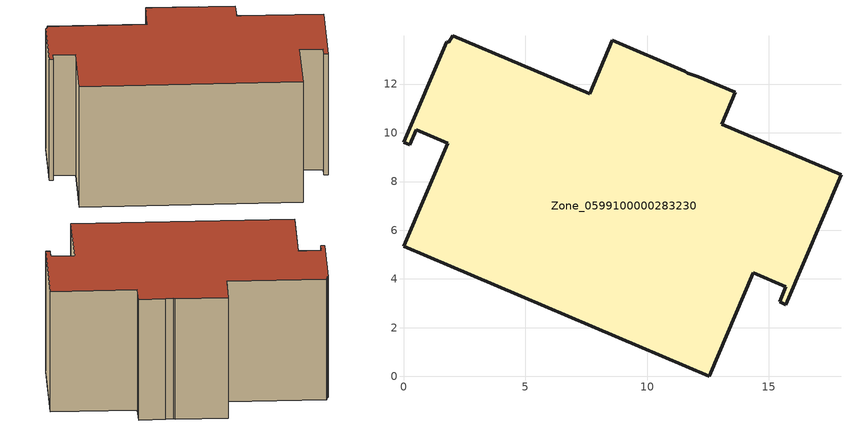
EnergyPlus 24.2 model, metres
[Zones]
Zone_0599100000283230
 floor ground (C_G): 12.09,12.3 13.61,11.66 13.06,10.35 17.96,8.27 15.69,2.95 15.44,3.06 15.7,3.68 14.36,4.25 12.56,0 0,5.34 1.81,9.58 0.52,10.13 0.26,9.51 0.02,9.61 1.78,13.74 1.86,13.72 2.02,13.99 7.64,11.6 8.58,13.8 11.55,12.54 11.67,12.44 z0
 wall outside (C_F): 14.36,4.25 15.7,3.68 15.44,3.06 15.69,2.95 17.96,8.27 13.06,10.35 13.61,11.66 12.09,12.3 11.67,12.44 11.55,12.54 8.58,13.8 7.64,11.6 2.02,13.99 1.86,13.72 1.78,13.74 0.02,9.61 0.26,9.51 0.52,10.13 1.81,9.58 0,5.34 12.56,0 14.36,4.25 z0:8.09
 roof outside (C_R): 13.61,11.66 12.09,12.3 11.67,12.44 11.55,12.54 8.58,13.8 7.64,11.6 2.02,13.99 1.86,13.72 1.78,13.74 0.02,9.61 0.26,9.51 0.52,10.13 1.81,9.58 0,5.34 12.56,0 14.36,4.25 15.7,3.68 15.44,3.06 15.69,2.95 17.96,8.27 13.06,10.35 z8.09
[BUILDING]
Pand.0599100000283230: North Axis=0; Terrain=City; Loads Convergence Tolerance Value=0.04; Temperature Convergence Tolerance Value=0.4; Solar Distribution=FullExterior; Maximum Number of Warmup Days=25; Minimum Number of Warmup Days=1
[Site:Location]
Rotterdam.The.Hague.AP_ZH_NLD Design_Conditions: Latitude=51.96; Longitude=4.45; Time Zone=1; Elevation=-4.5
[SITE:GROUNDTEMPERATURE:BUILDINGSURFACE]
18, 18, 18, 18, 18, 18, 18, 18, 18, 18, 18, 18
[MATERIAL] Thermal Absorptance=0.9; Solar Absorptance=0.7; Visible Absorptance=0.7
Name | Roughness | Thickness | Conductivity | Density | Specific Heat
G.D.1965 | MediumSmooth | 0.15 | 1 | 540 | 1210
F.D.1965 | Rough | 0.3 | 0.857143 | 1920 | 840
R.D.1965 | MediumRough | 0.2 | 0.08 | 1500 | 1000
[CONSTRUCTION]
C_G: G.D.1965
C_F: F.D.1965
C_R: R.D.1965
[ZONE]
Zone_0599100000283230: Type=1; Multiplier=1; Ceiling Height=Autocalculate; Volume=Autocalculate; Floor Area=autocalculate; Part of Total Floor Area=Yes
[ZONEINFILTRATION:DESIGNFLOWRATE]
Infil_Zone_0599100000283230: Zone or ZoneList or Space or SpaceList=Zone_0599100000283230; Schedule=AlwaysOn; Design Flow Rate Calculation Method=Flow/Area; Flow Rate per Floor Area=0.0042; Constant Term Coefficient=1; Temperature Term Coefficient=0; Velocity Term Coefficient=0; Velocity Squared Term Coefficient=0
[HVACTEMPLATE:ZONE:IDEALLOADSAIRSYSTEM]
Zone_0599100000283230: Maximum Heating Supply Air Temperature=50; Minimum Cooling Supply Air Temperature=13; Maximum Heating Supply Air Humidity Ratio=0.0156; Minimum Cooling Supply Air Humidity Ratio=0.0077; Heating Limit=NoLimit; Cooling Limit=NoLimit; Dehumidification Control Type=ConstantSensibleHeatRatio; Cooling Sensible Heat Ratio=0.7; Dehumidification Setpoint=60; Humidification Control Type=None; Humidification Setpoint=30; Outdoor Air Method=None; Outdoor Air Flow Rate per Person=0.00944; Outdoor Air Flow Rate per Zone Floor Area=0; Outdoor Air Flow Rate per Zone=0; Demand Controlled Ventilation Type=None; Outdoor Air Economizer Type=NoEconomizer; Heat Recovery Type=None; Sensible Heat Recovery Effectiveness=0.7; Latent Heat Recovery Effectiveness=0.65
[ZONECONTROL:THERMOSTAT]
ThermostatControl_Zone_0599100000283230: Zone or ZoneList=Zone_0599100000283230; Control Type Schedule=DualSetpointControlType; Control 1=Thermostat_Zone_0599100000283230; Temperature Difference Between Cutout And Setpoint=0
[THERMOSTATSETPOINT:DUALSETPOINT]
Thermostat_Zone_0599100000283230: Heating Setpoint Temperature Schedule=HeatingSetpoint_Zone_0599100000283230; Cooling Setpoint Temperature Schedule=CoolingSetpoint_Zone_0599100000283230
[SCHEDULE:COMPACT]
HeatingSetpoint_Zone_0599100000283230: Through: 12/31, For: AllDays, Until: 24:00, 21
CoolingSetpoint_Zone_0599100000283230: Through: 12/31, For: AllDays, Until: 24:00, 24
DualSetpointControlType: Through: 12/31, For: AllDays, Until: 24:00, 4
AlwaysOn: Through: 12/31, For: AllDays, Until: 24:00, 1
